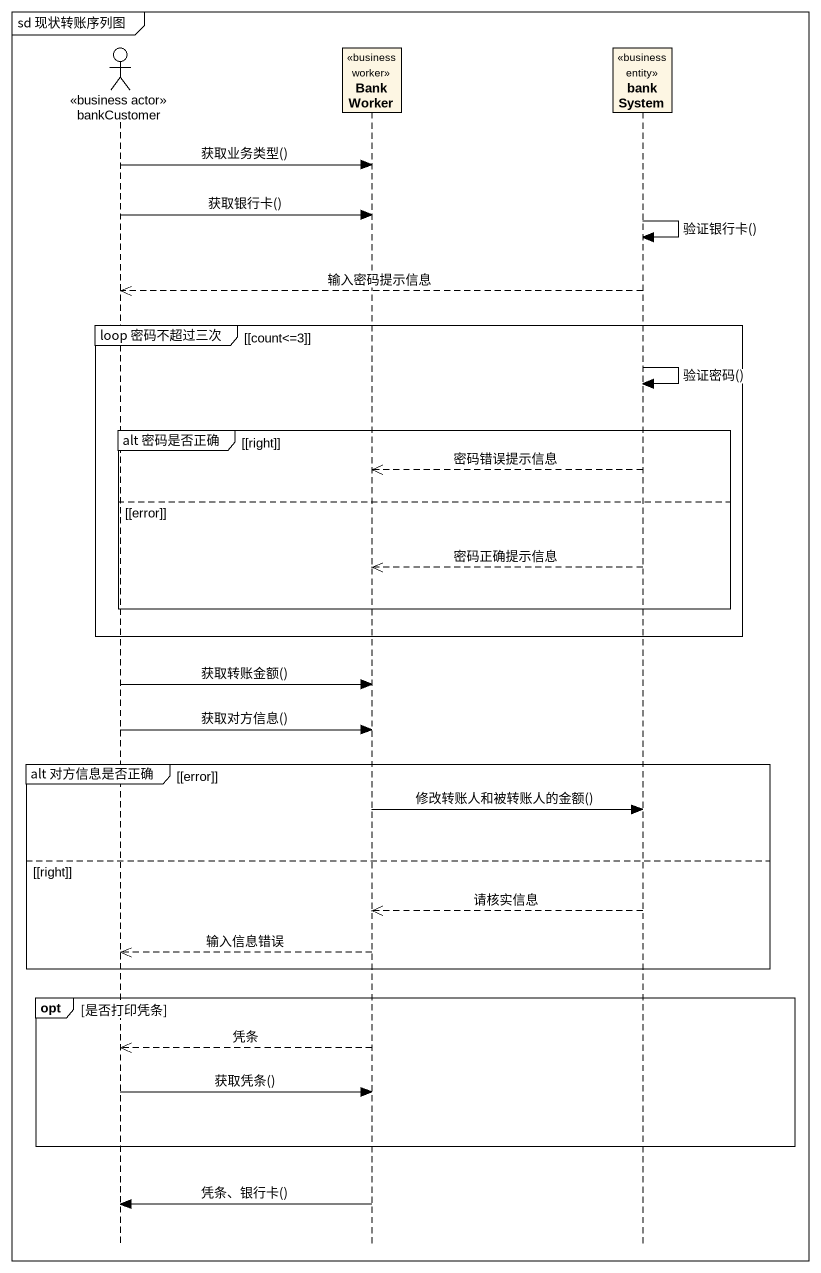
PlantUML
@startuml
mainframe sd 现状转账序列图
hide footbox
actor bankCustomer <<business actor>>
participant BankWorker <<business worker>>
participant bankSystem <<business entity>>

bankCustomer -> BankWorker : 获取业务类型()
bankCustomer -> BankWorker : 获取银行卡()
bankSystem -> bankSystem : 验证银行卡()
bankSystem -->> bankCustomer : 输入密码提示信息
group loop 密码不超过三次 [[count<=3]]
  bankSystem -> bankSystem : 验证密码()
  group alt 密码是否正确 [[right]]
    bankSystem -->> BankWorker : 密码错误提示信息
  else [error]
    bankSystem -->> BankWorker : 密码正确提示信息
  end
end
bankCustomer -> BankWorker : 获取转账金额()
bankCustomer -> BankWorker : 获取对方信息()
group alt 对方信息是否正确 [[error]]
  BankWorker -> bankSystem : 修改转账人和被转账人的金额()
else [right]
  bankSystem -->> BankWorker : 请核实信息
  BankWorker -->> bankCustomer : 输入信息错误
end
opt 是否打印凭条
  BankWorker -->> bankCustomer : 凭条
  bankCustomer -> BankWorker : 获取凭条()
end
BankWorker -> bankCustomer : 凭条、银行卡()
@enduml
